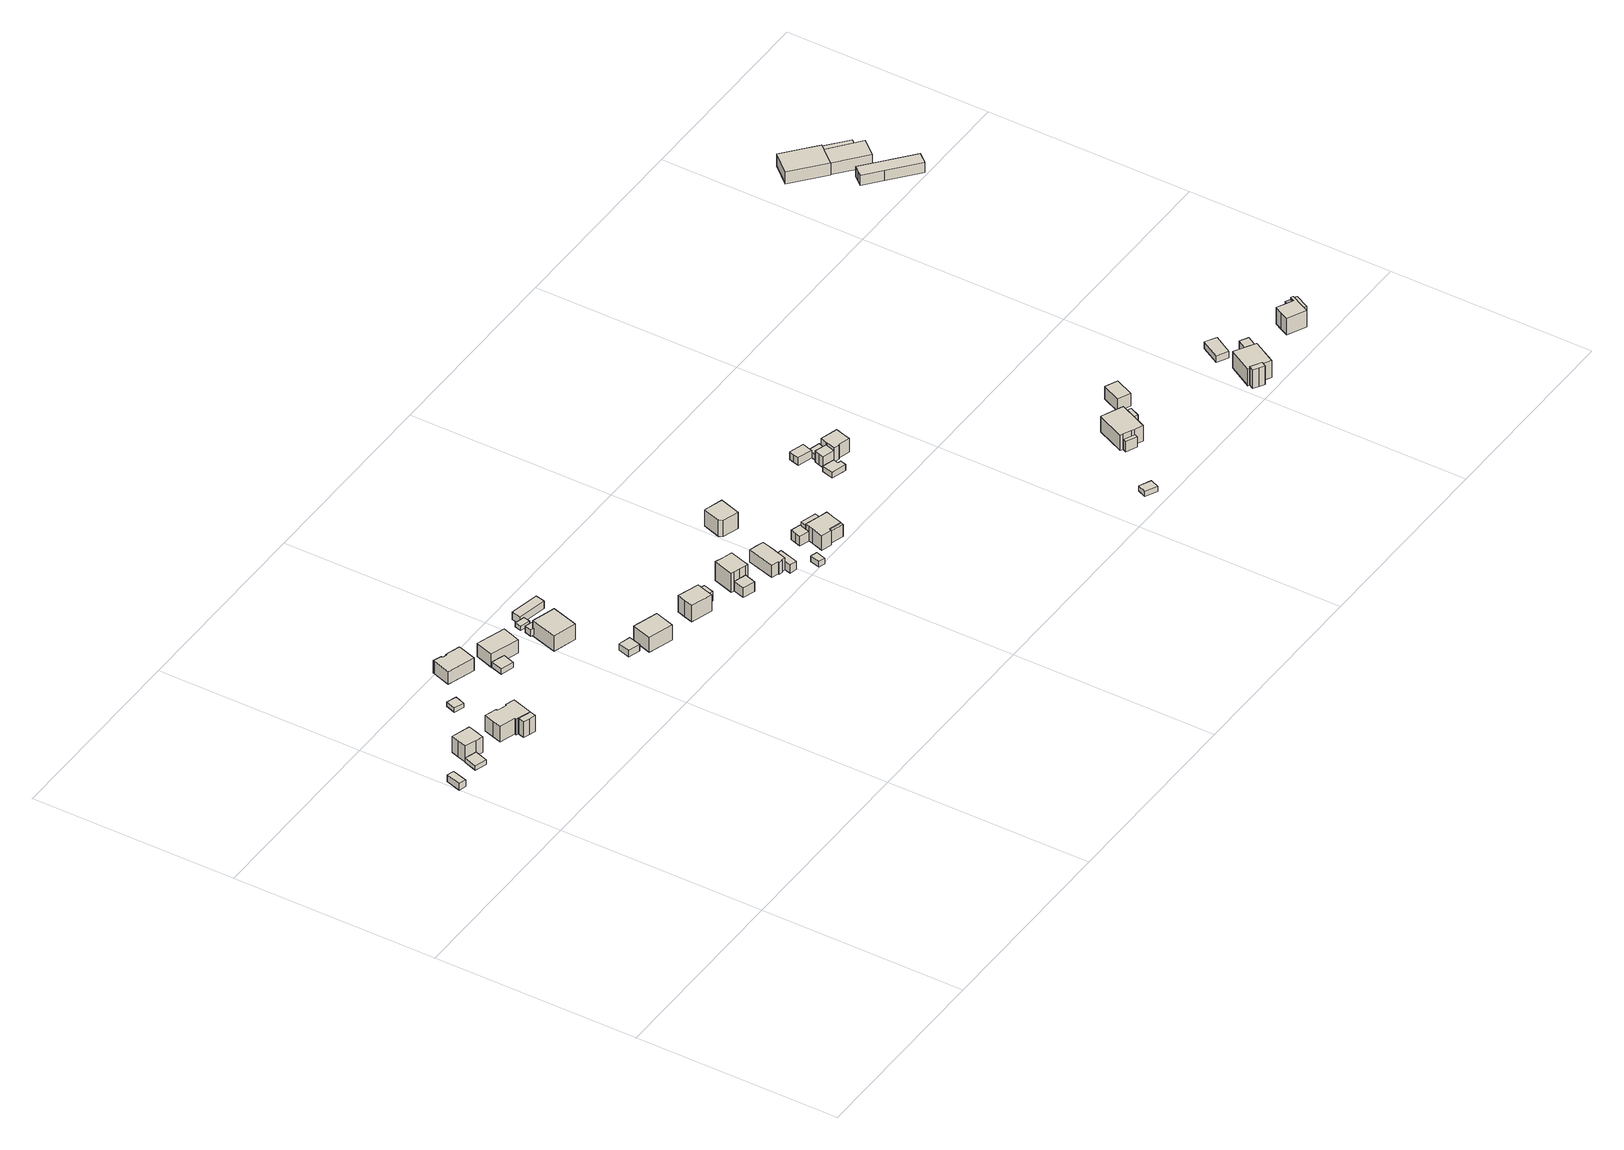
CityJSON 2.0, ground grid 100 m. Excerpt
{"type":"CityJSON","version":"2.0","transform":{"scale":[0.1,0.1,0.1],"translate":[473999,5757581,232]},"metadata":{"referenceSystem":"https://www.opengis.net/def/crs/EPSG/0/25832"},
"CityObjects":{
"building1":{"type":"Building","attributes":{"Gemeindeschluessel":"05711000","BezugspunktDach":"2000","function":"31001_9998","measuredHeight":4.73},"address":[{"country":"Germany","locality":"Bielefeld","thoroughfareNumber":"34","thoroughfareName":"Wandweg"}],"geometry":[{"type":"Solid","lod":"1","boundaries":[[[[0,1,2,3]],[[4,5,6,7]],[[4,7,3,2]],[[5,4,2,1]],[[6,5,1,0]],[[7,6,0,3]]]]}]},
"building2":{"type":"Building","attributes":{"Gemeindeschluessel":"05711000","BezugspunktDach":"2000","function":"31001_2460","measuredHeight":2.47},"address":[{"country":"Germany","locality":"Bielefeld","thoroughfareNumber":"36","thoroughfareName":"Wandweg"}],"geometry":[{"type":"Solid","lod":"1","boundaries":[[[[8,9,10,11]],[[12,13,14,15]],[[12,15,11,10]],[[13,12,10,9]],[[14,13,9,8]],[[15,14,8,11]]]]}]},
"building3":{"type":"Building","attributes":{"Gemeindeschluessel":"05711000","BezugspunktDach":"2000","function":"31001_1010","measuredHeight":11.2},"address":[{"country":"Germany","locality":"Bielefeld","thoroughfareNumber":"36","thoroughfareName":"Wandweg"}],"geometry":[{"type":"Solid","lod":"1","boundaries":[[[[16,17,18,19,20,21,22]],[[23,24,25,26,27,28,29]],[[23,29,22,21]],[[24,23,21,20]],[[25,24,20,19]],[[26,25,19,18]],[[27,26,18,17]],[[28,27,17,16]],[[29,28,16,22]]]]}]},
"building4":{"type":"Building","attributes":{"Gemeindeschluessel":"05711000","function":"31001_1010"},"address":[{"country":"Germany","locality":"Bielefeld","thoroughfareNumber":"38","thoroughfareName":"Wandweg"}],"children":["building4-1","building4-2"]},
"building4-1":{"type":"BuildingPart","attributes":{"BezugspunktDach":"2000","measuredHeight":10.41},"parents":["building4"],"geometry":[{"type":"Solid","lod":"1","boundaries":[[[[30,31,32,33,34,35,36,37,38,39,40,41,42]],[[43,44,45,46,47,48,49,50,51,52,53,54,55]],[[43,55,42,41]],[[44,43,41,40]],[[45,44,40,39]],[[46,45,39,38]],[[47,46,38,37]],[[48,47,37,36]],[[49,48,36,35]],[[50,49,35,34]],[[51,50,34,33]],[[52,51,33,32]],[[53,52,32,31]],[[54,53,31,30]],[[55,54,30,42]]]]}]},
"building4-2":{"type":"BuildingPart","attributes":{"BezugspunktDach":"2000","measuredHeight":9.95},"parents":["building4"],"geometry":[{"type":"Solid","lod":"1","boundaries":[[[[56,36,57,58,59,37]],[[60,61,62,48,63,47]],[[60,47,37,59]],[[61,60,59,58]],[[62,61,58,57]],[[48,62,57,36]],[[63,48,36,56]],[[47,63,56,37]]]]}]},
"building5":{"type":"Building","attributes":{"Gemeindeschluessel":"05711000","BezugspunktDach":"2000","function":"31001_2460","measuredHeight":2.27},"address":[{"country":"Germany","locality":"Bielefeld","thoroughfareNumber":"37","thoroughfareName":"Wandweg"}],"geometry":[{"type":"Solid","lod":"1","boundaries":[[[[64,65,66,67]],[[68,69,70,71]],[[68,71,67,66]],[[69,68,66,65]],[[70,69,65,64]],[[71,70,64,67]]]]}]},
"building6":{"type":"Building","attributes":{"Gemeindeschluessel":"05711000","BezugspunktDach":"2000","function":"31001_1010","measuredHeight":8.37},"address":[{"country":"Germany","locality":"Bielefeld","thoroughfareNumber":"37","thoroughfareName":"Wandweg"}],"geometry":[{"type":"Solid","lod":"1","boundaries":[[[[72,73,74,75,76,77,78,79,80,81]],[[82,83,84,85,86,87,88,89,90,91]],[[82,91,81,80]],[[83,82,80,79]],[[84,83,79,78]],[[85,84,78,77]],[[86,85,77,76]],[[87,86,76,75]],[[88,87,75,74]],[[89,88,74,73]],[[90,89,73,72]],[[91,90,72,81]]]]}]},
"building7":{"type":"Building","attributes":{"Gemeindeschluessel":"05711000","BezugspunktDach":"2000","function":"31001_2460","measuredHeight":2.85},"address":[{"country":"Germany","locality":"Bielefeld","thoroughfareNumber":"39","thoroughfareName":"Wandweg"}],"geometry":[{"type":"Solid","lod":"1","boundaries":[[[[92,93,94,95]],[[96,97,98,99]],[[96,99,95,94]],[[97,96,94,93]],[[98,97,93,92]],[[99,98,92,95]]]]}]},
"building8":{"type":"Building","attributes":{"Gemeindeschluessel":"05711000","BezugspunktDach":"2000","function":"31001_1010","measuredHeight":8.68},"address":[{"country":"Germany","locality":"Bielefeld","thoroughfareNumber":"39","thoroughfareName":"Wandweg"}],"geometry":[{"type":"Solid","lod":"1","boundaries":[[[[100,101,102,103]],[[104,105,106,107]],[[104,107,103,102]],[[105,104,102,101]],[[106,105,101,100]],[[107,106,100,103]]]]}]},
"building9":{"type":"Building","attributes":{"Gemeindeschluessel":"05711000","BezugspunktDach":"2000","function":"31001_2460","measuredHeight":3.59},"address":[{"country":"Germany","locality":"Bielefeld","thoroughfareNumber":"44","thoroughfareName":"Wandweg"}],"geometry":[{"type":"Solid","lod":"1","boundaries":[[[[108,109,110,111]],[[112,113,114,115]],[[112,115,111,110]],[[113,112,110,109]],[[114,113,109,108]],[[115,114,108,111]]]]}]},
"building10":{"type":"Building","attributes":{"Gemeindeschluessel":"05711000","BezugspunktDach":"2000","function":"31001_1010","measuredHeight":10.64},"address":[{"country":"Germany","locality":"Bielefeld","thoroughfareNumber":"41","thoroughfareName":"Wandweg"}],"geometry":[{"type":"Solid","lod":"1","boundaries":[[[[116,117,118,119]],[[120,121,122,123]],[[120,123,119,118]],[[121,120,118,117]],[[122,121,117,116]],[[123,122,116,119]]]]}]},
"building11":{"type":"Building","attributes":{"Gemeindeschluessel":"05711000","BezugspunktDach":"2000","function":"51009_1610","measuredHeight":2.3},"address":[{"country":"Germany"}],"geometry":[{"type":"Solid","lod":"1","boundaries":[[[[124,125,126,127,128]],[[129,130,131,132,133]],[[129,133,128,127]],[[130,129,127,126]],[[131,130,126,125]],[[132,131,125,124]],[[133,132,124,128]]]]}]},
"building12":{"type":"Building","attributes":{"Gemeindeschluessel":"05711000","BezugspunktDach":"2000","function":"51009_1610","measuredHeight":4.23},"address":[{"country":"Germany"}],"geometry":[{"type":"Solid","lod":"1","boundaries":[[[[134,135,136,137,138,139,140,141]],[[142,143,144,145,146,147,148,149]],[[142,149,141,140]],[[143,142,140,139]],[[144,143,139,138]],[[145,144,138,137]],[[146,145,137,136]],[[147,146,136,135]],[[148,147,135,134]],[[149,148,134,141]]]]}]},
"building13":{"type":"Building","attributes":{"Gemeindeschluessel":"05711000","BezugspunktDach":"2000","function":"31001_1010","measuredHeight":10.29},"address":[{"country":"Germany","locality":"Bielefeld","thoroughfareNumber":"44","thoroughfareName":"Wandweg"}],"geometry":[{"type":"Solid","lod":"1","boundaries":[[[[150,151,152,153]],[[154,155,156,157]],[[154,157,153,152]],[[155,154,152,151]],[[156,155,151,150]],[[157,156,150,153]]]]}]},
"building14":{"type":"Building","attributes":{"Gemeindeschluessel":"05711000","BezugspunktDach":"2000","function":"31001_2460","measuredHeight":5.71},"address":[{"country":"Germany","locality":"Bielefeld","thoroughfareNumber":"41","thoroughfareName":"Wandweg"}],"geometry":[{"type":"Solid","lod":"1","boundaries":[[[[158,159,160,161]],[[162,163,164,165]],[[162,165,161,160]],[[163,162,160,159]],[[164,163,159,158]],[[165,164,158,161]]]]}]},
"building15":{"type":"Building","attributes":{"Gemeindeschluessel":"05711000","BezugspunktDach":"2000","function":"31001_1010","measuredHeight":10.18},"address":[{"country":"Germany","locality":"Bielefeld","thoroughfareNumber":"46","thoroughfareName":"Wandweg"}],"geometry":[{"type":"Solid","lod":"1","boundaries":[[[[166,167,168,169,170,171]],[[172,173,174,175,176,177]],[[172,177,171,170]],[[173,172,170,169]],[[174,173,169,168]],[[175,174,168,167]],[[176,175,167,166]],[[177,176,166,171]]]]}]},
"building16":{"type":"Building","attributes":{"Gemeindeschluessel":"05711000","BezugspunktDach":"2000","function":"31001_9998","measuredHeight":5.81},"address":[{"country":"Germany","locality":"Bielefeld","thoroughfareNumber":"46","thoroughfareName":"Wandweg"}],"geometry":[{"type":"Solid","lod":"1","boundaries":[[[[178,179,180,181]],[[182,183,184,185]],[[182,185,181,180]],[[183,182,180,179]],[[184,183,179,178]],[[185,184,178,181]]]]}]},
"building17":{"type":"Building","attributes":{"Gemeindeschluessel":"05711000","BezugspunktDach":"2000","function":"31001_1010","measuredHeight":6.77},"address":[{"country":"Germany","locality":"Bielefeld","thoroughfareNumber":"48","thoroughfareName":"Wandweg"}],"geometry":[{"type":"Solid","lod":"1","boundaries":[[[[186,187,188,189]],[[190,191,192,193]],[[190,193,189,188]],[[191,190,188,187]],[[192,191,187,186]],[[193,192,186,189]]]]}]},
"building18":{"type":"Building","attributes":{"Gemeindeschluessel":"05711000","function":"31001_1010"},"address":[{"country":"Germany","locality":"Bielefeld","thoroughfareNumber":"48","thoroughfareName":"Wandweg"}],"children":["building18-1","building18-2"]},
"building18-1":{"type":"BuildingPart","attributes":{"BezugspunktDach":"2000","measuredHeight":12.44},"parents":["building18"],"geometry":[{"type":"Solid","lod":"1","boundaries":[[[[194,195,196,197,198,199,200,201,202,203]],[[204,193,205,192,206,207,208,209,210,211]],[[204,211,203,202]],[[193,204,202,201]],[[205,193,201,200]],[[192,205,200,199]],[[206,192,199,198]],[[207,206,198,197]],[[208,207,197,196]],[[209,208,196,195]],[[210,209,195,194]],[[211,210,194,203]]]]}]},
"building18-2":{"type":"BuildingPart","attributes":{"BezugspunktDach":"2000","measuredHeight":5.31},"address":[{"country":"Germany","locality":"Bielefeld","thoroughfareNumber":"48","thoroughfareName":"Wandweg"}],"parents":["building18"],"geometry":[{"type":"Solid","lod":"1","boundaries":[[[[212,213,214,215]],[[216,217,218,219]],[[216,219,215,214]],[[217,216,214,213]],[[218,217,213,212]],[[219,218,212,215]]]]}]},
"building19":{"type":"Building","attributes":{"Gemeindeschluessel":"05711000","function":"31001_1010"},"address":[{"country":"Germany","locality":"Bielefeld","thoroughfareNumber":"50","thoroughfareName":"Wandweg"}],"children":["building19-1","building19-2"]},
"building19-1":{"type":"BuildingPart","attributes":{"BezugspunktDach":"2000","measuredHeight":7.87},"parents":["building19"],"geometry":[{"type":"Solid","lod":"1","boundaries":[[[[220,221,222,223,224,225,226,227,228,229,230]],[[231,232,233,234,235,236,237,238,239,240,241]],[[231,241,230,229]],[[232,231,229,228]],[[233,232,228,227]],[[234,233,227,226]],[[235,234,226,225]],[[236,235,225,224]],[[237,236,224,223]],[[238,237,223,222]],[[239,238,222,221]],[[240,239,221,220]],[[241,240,220,230]]]]}]},
"building19-2":{"type":"BuildingPart","attributes":{"BezugspunktDach":"2000","measuredHeight":5.92},"parents":["building19"],"geometry":[{"type":"Solid","lod":"1","boundaries":[[[[242,243,244,245,246]],[[247,248,232,231,249]],[[247,249,246,245]],[[248,247,245,244]],[[232,248,244,243]],[[231,232,243,242]],[[249,231,242,246]]]]}]},
"building20":{"type":"Building","attributes":{"Gemeindeschluessel":"05711000","BezugspunktDach":"2000","function":"31001_2460","measuredHeight":3.04},"address":[{"country":"Germany","locality":"Bielefeld","thoroughfareNumber":"54","thoroughfareName":"Wandweg"}],"geometry":[{"type":"Solid","lod":"1","boundaries":[[[[250,251,252,253]],[[254,255,256,257]],[[254,257,253,252]],[[255,254,252,251]],[[256,255,251,250]],[[257,256,250,253]]]]}]},
"building21":{"type":"Building","attributes":{"Gemeindeschluessel":"05711000","BezugspunktDach":"2100","function":"31001_1010","measuredHeight":8.82},"address":[{"country":"Germany","locality":"Bielefeld","thoroughfareNumber":"49","thoroughfareName":"Wandweg"}],"geometry":[{"type":"Solid","lod":"1","boundaries":[[[[258,259,260,261,262]],[[263,264,265,266,267]],[[263,267,262,261]],[[264,263,261,260]],[[265,264,260,259]],[[266,265,259,258]],[[267,266,258,262]]]]}]},
"building22":{"type":"Building","attributes":{"Gemeindeschluessel":"05711000","function":"31001_1010"},"address":[{"country":"Germany","locality":"Bielefeld","thoroughfareNumber":"54","thoroughfareName":"Wandweg"}],"children":["building22-1","building22-2","building22-3","building22-4"]},
"building22-1":{"type":"BuildingPart","attributes":{"BezugspunktDach":"2000","measuredHeight":9.35},"parents":["building22"],"geometry":[{"type":"Solid","lod":"1","boundaries":[[[[268,269,270,271,272,273,274,275,276,277]],[[278,279,280,281,282,283,284,285,286,287]],[[278,287,277,276]],[[279,278,276,275]],[[280,279,275,274]],[[281,280,274,273]],[[282,281,273,272]],[[283,282,272,271]],[[284,283,271,270]],[[285,284,270,269]],[[286,285,269,268]],[[287,286,268,277]]]]}]},
"building22-2":{"type":"BuildingPart","attributes":{"BezugspunktDach":"2000","measuredHeight":7.13},"parents":["building22"],"geometry":[{"type":"Solid","lod":"1","boundaries":[[[[288,289,290,291]],[[278,287,292,293]],[[278,293,291,290]],[[287,278,290,289]],[[292,287,289,288]],[[293,292,288,291]]]]}]},
"building22-3":{"type":"BuildingPart","attributes":{"BezugspunktDach":"2000","measuredHeight":5.82},"parents":["building22"],"geometry":[{"type":"Solid","lod":"1","boundaries":[[[[294,295,296,297,298,299,300,301]],[[287,286,302,303,304,305,292,306]],[[287,306,301,300]],[[286,287,300,299]],[[302,286,299,298]],[[303,302,298,297]],[[304,303,297,296]],[[305,304,296,295]],[[292,305,295,294]],[[306,292,294,301]]]]}]},
"building22-4":{"type":"BuildingPart","attributes":{"BezugspunktDach":"2000","measuredHeight":6.6},"address":[{"country":"Germany","locality":"Bielefeld","thoroughfareNumber":"54","thoroughfareName":"Wandweg"}],"parents":["building22"],"geometry":[{"type":"Solid","lod":"1","boundaries":[[[[307,308,309,310]],[[311,312,313,314]],[[311,314,310,309]],[[312,311,309,308]],[[313,312,308,307]],[[314,313,307,310]]]]}]},
"building23":{"type":"Building","attributes":{"Gemeindeschluessel":"05711000","BezugspunktDach":"2000","function":"51009_1611","measuredHeight":3.05},"address":[{"country":"Germany"}],"geometry":[{"type":"Solid","lod":"1","boundaries":[[[[315,316,317,318,319,320]],[[321,322,323,324,325,326]],[[321,326,320,319]],[[322,321,319,318]],[[323,322,318,317]],[[324,323,317,316]],[[325,324,316,315]],[[326,325,315,320]]]]}]},
"building24":{"type":"Building","attributes":{"Gemeindeschluessel":"05711000","BezugspunktDach":"2000","function":"31001_2460","measuredHeight":4.88},"address":[{"country":"Germany","locality":"Bielefeld","thoroughfareNumber":"57","thoroughfareName":"Wandweg"}],"geometry":[{"type":"Solid","lod":"1","boundaries":[[[[327,328,329,330,331,332]],[[333,334,335,336,337,338]],[[333,338,332,331]],[[334,333,331,330]],[[335,334,330,329]],[[336,335,329,328]],[[337,336,328,327]],[[338,337,327,332]]]]}]},
"building25":{"type":"Building","attributes":{"Gemeindeschluessel":"05711000","BezugspunktDach":"2000","function":"51009_1610","measuredHeight":3.12},"address":[{"country":"Germany"}],"geometry":[{"type":"Solid","lod":"1","boundaries":[[[[339,340,341,342,343,344,345,346]],[[347,348,349,350,351,333,352,353]],[[347,353,346,345]],[[348,347,345,344]],[[349,348,344,343]],[[350,349,343,342]],[[351,350,342,341]],[[333,351,341,340]],[[352,333,340,339]],[[353,352,339,346]]]]}]},
"building26":{"type":"Building","attributes":{"Gemeindeschluessel":"05711000","function":"31001_1010"},"address":[{"country":"Germany","locality":"Bielefeld","thoroughfareNumber":"57","thoroughfareName":"Wandweg"}],"children":["building26-1","building26-2"]},
"building26-1":{"type":"BuildingPart","attributes":{"BezugspunktDach":"2000","measuredHeight":10.42},"parents":["building26"],"geometry":[{"type":"Solid","lod":"1","boundaries":[[[[354,355,356,357,358,359,360,361,362,363]],[[364,365,366,367,368,369,370,371,372,373]],[[364,373,363,362]],[[365,364,362,361]],[[366,365,361,360]],[[367,366,360,359]],[[368,367,359,358]],[[369,368,358,357]],[[370,369,357,356]],[[371,370,356,355]],[[372,371,355,354]],[[373,372,354,363]]]]}]},
"building26-2":{"type":"BuildingPart","attributes":{"BezugspunktDach":"2000","measuredHeight":7.83},"parents":["building26"],"geometry":[{"type":"Solid","lod":"1","boundaries":[[[[374,375,376,377,378,379,380]],[[367,381,382,383,384,369,385]],[[367,385,380,379]],[[381,367,379,378]],[[382,381,378,377]],[[383,382,377,376]],[[384,383,376,375]],[[369,384,375,374]],[[385,369,374,380]]]]}]},
"building27":{"type":"Building","attributes":{"Gemeindeschluessel":"05711000","BezugspunktDach":"2000","function":"31001_9998","measuredHeight":2.62},"address":[{"country":"Germany","locality":"Bielefeld","thoroughfareNumber":"64","thoroughfareName":"Wandweg"}],"geometry":[{"type":"Solid","lod":"1","boundaries":[[[[386,387,388,389]],[[390,391,392,393]],[[390,393,389,388]],[[391,390,388,387]],[[392,391,387,386]],[[393,392,386,389]]]]}]},
"building28":{"type":"Building","attributes":{"Gemeindeschluessel":"05711000","function":"31001_1010"},"address":[{"country":"Germany","locality":"Bielefeld","thoroughfareNumber":"64","thoroughfareName":"Wandweg"}],"children":["building28-1","building28-2","building28-3"]},
"building28-1":{"type":"BuildingPart","attributes":{"BezugspunktDach":"2000","measuredHeight":11.15},"parents":["building28"],"geometry":[{"type":"Solid","lod":"1","boundaries":[[[[394,395,396,397,398,399,400,401,402]],[[403,404,405,406,407,408,409,410,411]],[[403,411,402,401]],[[404,403,401,400]],[[405,404,400,399]],[[406,405,399,398]],[[407,406,398,397]],[[408,407,397,396]],[[409,408,396,395]],[[410,409,395,394]],[[411,410,394,402]]]]}]},
"building28-2":{"type":"BuildingPart","attributes":{"BezugspunktDach":"2000","measuredHeight":5.64},"parents":["building28"],"geometry":[{"type":"Solid","lod":"1","boundaries":[[[[412,413,414,415]],[[416,411,410,417]],[[416,417,415,414]],[[411,416,414,413]],[[410,411,413,412]],[[417,410,412,415]]]]}]},
"building28-3":{"type":"BuildingPart","attributes":{"BezugspunktDach":"2000","measuredHeight":5.64},"parents":["building28"],"geometry":[{"type":"Solid","lod":"1","boundaries":[[[[418,419,420,421]],[[422,423,406,404]],[[422,404,421,420]],[[423,422,420,419]],[[406,423,419,418]],[[404,406,418,421]]]]}]},
"building29":{"type":"Building","attributes":{"Gemeindeschluessel":"05711000","BezugspunktDach":"2000","function":"31001_9998","measuredHeight":8.5},"address":[{"country":"Germany","locality":"Bielefeld","thoroughfareNumber":"64","thoroughfareName":"Wandweg"}],"geometry":[{"type":"Solid","lod":"1","boundaries":[[[[424,425,426,427]],[[428,429,430,431]],[[428,431,427,426]],[[429,428,426,425]],[[430,429,425,424]],[[431,430,424,427]]]]}]},
"building30":{"type":"Building","attributes":{"Gemeindeschluessel":"05711000","function":"31001_1010"},"address":[{"country":"Germany","locality":"Bielefeld","thoroughfareNumber":"70","thoroughfareName":"Wandweg"}],"children":["building30-1","building30-2","building30-3"]},
"building30-1":{"type":"BuildingPart","attributes":{"BezugspunktDach":"2000","measuredHeight":11.07},"parents":["building30"],"geometry":[{"type":"Solid","lod":"1","boundaries":[[[[432,433,434,435,436,437,438,439,440,441]],[[442,443,444,445,446,447,448,449,450,451]],[[442,451,441,440]],[[443,442,440,439]],[[444,443,439,438]],[[445,444,438,437]],[[446,445,437,436]],[[447,446,436,435]],[[448,447,435,434]],[[449,448,434,433]],[[450,449,433,432]],[[451,450,432,441]]]]}]},
"building30-2":{"type":"BuildingPart","attributes":{"BezugspunktDach":"2000","measuredHeight":11.49},"parents":["building30"],"geometry":[{"type":"Solid","lod":"1","boundaries":[[[[452,453,454,455,456,457,458]],[[459,460,461,446,445,462,443]],[[459,443,458,457]],[[460,459,457,456]],[[461,460,456,455]],[[446,461,455,454]],[[445,446,454,453]],[[462,445,453,452]],[[443,462,452,458]]]]}]},
"building30-3":{"type":"BuildingPart","attributes":{"BezugspunktDach":"2000","measuredHeight":6.2},"address":[{"country":"Germany","locality":"Bielefeld","thoroughfareNumber":"70","thoroughfareName":"Wandweg"}],"parents":["building30"],"geometry":[{"type":"Solid","lod":"1","boundaries":[[[[463,464,465,466]],[[467,468,469,470]],[[467,470,466,465]],[[468,467,465,464]],[[469,468,464,463]],[[470,469,463,466]]]]}]},
"building31":{"type":"Building","attributes":{"Gemeindeschluessel":"05711000","BezugspunktDach":"2000","function":"31001_2460","measuredHeight":3.61},"address":[{"country":"Germany","locality":"Bielefeld","thoroughfareNumber":"70","thoroughfareName":"Wandweg"}],"geometry":[{"type":"Solid","lod":"1","boundaries":[[[[471,472,473,474]],[[475,476,477,478]],[[475,478,474,473]],[[476,475,473,472]],[[477,476,472,471]],[[478,477,471,474]]]]}]},
"building32":{"type":"Building","attributes":{"Gemeindeschluessel":"05711000","function":"31001_1010"},"address":[{"country":"Germany","locality":"Bielefeld","thoroughfareNumber":"72","thoroughfareName":"Wandweg"}],"children":["building32-1","building32-2","building32-3"]},
"building32-1":{"type":"BuildingPart","attributes":{"BezugspunktDach":"2000","measuredHeight":12.39},"parents":["building32"],"geometry":[{"type":"Solid","lod":"1","boundaries":[[[[479,480,481,482,483,484,485,486,487,488]],[[489,490,491,492,493,494,495,496,497,498]],[[489,498,488,487]],[[490,489,487,486]],[[491,490,486,485]],[[492,491,485,484]],[[493,492,484,483]],[[494,493,483,482]],[[495,494,482,481]],[[496,495,481,480]],[[497,496,480,479]],[[498,497,479,488]]]]}]},
"building32-2":{"type":"BuildingPart","attributes":{"BezugspunktDach":"2000","measuredHeight":8.19},"parents":["building32"],"geometry":[{"type":"Solid","lod":"1","boundaries":[[[[499,500,501,502]],[[503,493,491,504]],[[503,504,502,501]],[[493,503,501,500]],[[491,493,500,499]],[[504,491,499,502]]]]}]},
"building32-3":{"type":"BuildingPart","attributes":{"BezugspunktDach":"2000","measuredHeight":5.73},"address":[{"country":"Germany","locality":"Bielefeld","thoroughfareNumber":"72","thoroughfareName":"Wandweg"}],"parents":["building32"],"geometry":[{"type":"Solid","lod":"1","boundaries":[[[[505,506,507,508]],[[509,510,511,512]],[[509,512,508,507]],[[510,509,507,506]],[[511,510,506,505]],[[512,511,505,508]]]]}]},
"building33":{"type":"Building","attributes":{"Gemeindeschluessel":"05711000","BezugspunktDach":"2000","function":"31001_2720","measuredHeight":7.31},"address":[{"country":"Germany","locality":"Bielefeld","thoroughfareNumber":"44","thoroughfareName":"Ruheweg"}],"geometry":[{"type":"Solid","lod":"1","boundaries":[[[[513,514,515,516]],[[517,518,519,520]],[[517,520,516,515]],[[518,517,515,514]],[[519,518,514,513]],[[520,519,513,516]]]]}]},
"building34":{"type":"Building","attributes":{"Gemeindeschluessel":"05711000","BezugspunktDach":"2000","function":"31001_2720","measuredHeight":7.1},"address":[{"country":"Germany","locality":"Bielefeld","thoroughfareNumber":"44","thoroughfareName":"Ruheweg"}],"geometry":[{"type":"Solid","lod":"1","boundaries":[[[[521,522,523,524,525,526,527]],[[528,529,530,531,532,533,534]],[[528,534,527,526]],[[529,528,526,525]],[[530,529,525,524]],[[531,530,524,523]],[[532,531,523,522]],[[533,532,522,521]],[[534,533,521,527]]]]}]},
"building35":{"type":"Building","attributes":{"Gemeindeschluessel":"05711000","function":"51009_1610"},"address":[{"country":"Germany"}],"children":["building35-1","building35-2"]},
"building35-1":{"type":"BuildingPart","attributes":{"BezugspunktDach":"2000","measuredHeight":7.09},"parents":["building35"],"geometry":[{"type":"Solid","lod":"1","boundaries":[[[[535,536,537,538]],[[539,540,541,542]],[[539,542,538,537]],[[540,539,537,536]],[[541,540,536,535]],[[542,541,535,538]]]]}]},
"building35-2":{"type":"BuildingPart","attributes":{"BezugspunktDach":"2000","measuredHeight":6.32},"parents":["building35"],"geometry":[{"type":"Solid","lod":"1","boundaries":[[[[543,544,545,546]],[[547,541,548,549]],[[547,549,546,545]],[[541,547,545,544]],[[548,541,544,543]],[[549,548,543,546]]]]}]}
},
"vertices":[
[24,1578,46],[1,1505,46],[36,1494,46],[58,1568,46],[36,1494,10],[1,1505,10],[24,1578,10],[58,1568,10],
[169,1580,36],[148,1516,36],[206,1497,36],[227,1561,36],[206,1497,12],[148,1516,12],[169,1580,12],[227,1561,12],
[287,1632,101],[195,1661,101],[182,1621,101],[169,1580,101],[227,1561,101],[261,1550,101],[274,1591,101],[261,1550,14],[227,1561,14],[169,1580,14],[182,1621,14],[195,1661,14],[287,1632,14],[274,1591,14],
[426,1587,119],[368,1605,119],[353,1555,119],[339,1512,119],[417,1488,119],[414,1480,119],[427,1476,119],[489,1456,119],[505,1507,119],[520,1556,119],[475,1570,119],[473,1564,119],[423,1580,119],[473,1564,34],[475,1570,34],[520,1556,34],[505,1507,34],[489,1456,34],[427,1476,34],[414,1480,34],[417,1488,34],[339,1512,34],[353,1555,34],[368,1605,34],[426,1587,34],[423,1580,34],
[458,1466,119],[417,1443,119],[448,1433,119],[479,1424,119],[479,1424,34],[448,1433,34],[417,1443,34],[458,1466,34],
[407,1820,71],[390,1771,71],[438,1754,71],[455,1804,71],[438,1754,48],[390,1771,48],[407,1820,48],[455,1804,48],
[555,1941,163],[515,1954,163],[513,1947,163],[485,1862,163],[621,1818,163],[649,1903,163],[650,1909,163],[579,1932,163],[578,1926,163],[553,1934,163],[578,1926,95],[579,1932,95],[650,1909,95],[649,1903,95],[621,1818,95],[485,1862,95],[513,1947,95],[515,1954,95],[555,1941,95],[553,1934,95],
[682,1768,120],[663,1710,120],[728,1689,120],[747,1747,120],[728,1689,92],[663,1710,92],[682,1768,92],[747,1747,92],
[710,1858,164],[681,1769,164],[822,1723,164],[851,1812,164],[822,1723,92],[681,1769,92],[710,1858,92],[851,1812,92],
[1054,1368,135],[1037,1309,135],[1096,1292,135],[1113,1351,135],[1096,1292,100],[1037,1309,100],[1054,1368,100],[1113,1351,100],
[944,1727,182],[905,1598,182],[1019,1564,182],[1058,1693,182],[1019,1564,98],[905,1598,98],[944,1727,98],[1058,1693,98],
[967,1805,135],[941,1813,135],[932,1780,135],[982,1768,135],[989,1800,135],[982,1768,112],[932,1780,112],[941,1813,112],[967,1805,112],[989,1800,112],
[938,1761,142],[927,1728,142],[942,1722,142],[944,1727,142],[993,1712,142],[1058,1693,142],[1065,1723,142],[1001,1742,142],[1065,1723,107],[1058,1693,107],[993,1712,107],[944,1727,107],[942,1722,107],[927,1728,107],[938,1761,107],[1001,1742,107],
[1136,1345,185],[1106,1250,185],[1227,1211,185],[1258,1307,185],[1227,1211,104],[1106,1250,104],[1136,1345,104],[1258,1307,104],
[977,1851,152],[967,1805,152],[1109,1775,152],[1120,1821,152],[1109,1775,111],[967,1805,111],[977,1851,111],[1120,1821,111],
[1474,1236,222],[1368,1270,222],[1355,1229,222],[1342,1187,222],[1447,1153,222],[1460,1195,222],[1447,1153,133],[1342,1187,133],[1355,1229,133],[1368,1270,133],[1474,1236,133],[1460,1195,133],
[1474,1236,201],[1457,1184,201],[1489,1174,201],[1505,1225,201],[1489,1174,151],[1457,1184,151],[1474,1236,151],[1505,1225,151],
[1588,1129,207],[1571,1074,207],[1631,1055,207],[1649,1110,207],[1631,1055,155],[1571,1074,155],[1588,1129,155],[1649,1110,155],
[1677,1159,258],[1691,1206,258],[1648,1219,258],[1605,1233,258],[1574,1134,258],[1588,1129,258],[1617,1120,258],[1649,1110,258],[1660,1107,258],[1673,1147,258],[1660,1107,155],[1617,1120,155],[1574,1134,155],[1605,1233,155],[1648,1219,155],[1691,1206,155],[1677,1159,155],[1673,1147,155],
[1682,1176,226],[1673,1147,226],[1691,1142,226],[1701,1171,226],[1691,1142,173],[1673,1147,173],[1682,1176,173],[1701,1171,173],
[1806,1156,236],[1769,1166,236],[1731,1031,236],[1767,1021,236],[1766,1017,236],[1784,1012,236],[1785,1017,236],[1804,1012,236],[1822,1073,236],[1823,1072,236],[1843,1145,236],[1823,1072,171],[1822,1073,171],[1804,1012,171],[1785,1017,171],[1784,1012,171],[1766,1017,171],[1767,1021,171],[1731,1031,171],[1769,1166,171],[1806,1156,171],[1843,1145,171],
[1823,1072,217],[1822,1073,217],[1796,981,217],[1830,972,217],[1856,1063,217],[1830,972,171],[1796,981,171],[1856,1063,171],
[1894,940,215],[1880,891,215],[1913,881,215],[1927,930,215],[1913,881,185],[1880,891,185],[1894,940,185],[1927,930,185],
[1845,1437,285],[1817,1351,285],[1827,1332,285],[1905,1308,285],[1937,1409,285],[1905,1308,197],[1827,1332,197],[1817,1351,197],[1845,1437,197],[1937,1409,197],
[2005,1018,265],[1998,995,265],[1981,939,265],[2032,924,265],[2036,937,265],[2099,918,265],[2112,961,265],[2125,1004,265],[2088,1015,265],[2011,1038,265],[2088,1015,186],[2125,1004,186],[2112,961,186],[2099,918,186],[2036,937,186],[2032,924,186],[1981,939,186],[1998,995,186],[2005,1018,186],[2011,1038,186],
[2020,1067,258],[2011,1038,258],[2088,1015,258],[2097,1044,258],[2020,1067,186],[2097,1044,186],
[2020,1067,238],[2021,1072,238],[1972,1086,238],[1964,1059,238],[1956,1033,238],[2005,1018,238],[2011,1038,238],[2013,1045,238],[1956,1033,186],[1964,1059,186],[1972,1086,186],[2021,1072,186],[2013,1045,186],
[2036,937,263],[2032,924,263],[2095,905,263],[2099,918,263],[2095,905,197],[2032,924,197],[2036,937,197],[2099,918,197],
[2444,1149,249],[2451,1173,249],[2393,1191,249],[2377,1136,249],[2451,1115,249],[2460,1144,249],[2451,1115,218],[2377,1136,218],[2393,1191,218],[2451,1173,218],[2444,1149,218],[2460,1144,218],
[2432,1313,287],[2360,1335,287],[2352,1310,287],[2345,1284,287],[2417,1262,287],[2424,1288,287],[2417,1262,245],[2345,1284,245],[2352,1310,245],[2360,1335,245],[2432,1313,245],[2424,1288,245],
[2423,1282,276],[2417,1262,276],[2418,1262,276],[2411,1239,276],[2468,1222,276],[2478,1254,276],[2479,1254,276],[2482,1266,276],[2479,1254,245],[2478,1254,245],[2468,1222,245],[2411,1239,245],[2418,1262,245],[2423,1282,245],[2482,1266,245],
[2563,1229,312],[2479,1254,312],[2478,1254,312],[2468,1222,312],[2466,1216,312],[2453,1173,312],[2479,1165,312],[2481,1171,312],[2541,1153,312],[2552,1191,312],[2541,1153,238],[2481,1171,238],[2479,1165,238],[2453,1173,238],[2466,1216,238],[2468,1222,238],[2478,1254,238],[2479,1254,238],[2563,1229,238],[2552,1191,238],
[2468,1222,299],[2411,1239,299],[2409,1240,299],[2401,1215,299],[2394,1190,299],[2453,1173,299],[2461,1197,299],[2394,1190,238],[2401,1215,238],[2409,1240,238],[2411,1239,238],[2461,1197,238],
[3114,73,125],[3096,31,125],[3154,2,125],[3172,45,125],[3154,2,98],[3096,31,98],[3114,73,98],[3172,45,98],
[3469,370,181],[3416,394,181],[3363,417,181],[3300,280,181],[3314,274,181],[3353,256,181],[3366,250,181],[3406,232,181],[3447,322,181],[3406,232,97],[3366,250,97],[3353,256,97],[3314,274,97],[3300,280,97],[3363,417,97],[3416,394,97],[3469,370,97],[3447,322,97],
[3469,370,153],[3447,322,153],[3483,306,153],[3505,354,153],[3483,306,97],[3505,354,97],
[3314,274,153],[3306,256,153],[3359,232,153],[3366,250,153],[3359,232,97],[3306,256,97],
[3535,503,187],[3493,413,187],[3553,386,187],[3595,476,187],[3553,386,118],[3493,413,118],[3535,503,118],[3595,476,118],
[4111,156,154],[4102,161,154],[4052,190,154],[3986,74,154],[3994,70,154],[4003,65,154],[4036,46,154],[4046,41,154],[4086,19,154],[4151,133,154],[4086,19,63],[4046,41,63],[4036,46,63],[4003,65,63],[3994,70,63],[3986,74,63],[4052,190,63],[4102,161,63],[4111,156,63],[4151,133,63],
[4020,55,164],[4003,65,164],[3994,70,164],[3981,47,164],[4007,32,164],[4032,18,164],[4046,41,164],[4032,18,63],[4007,32,63],[3981,47,63],[4020,55,63],
[4147,218,133],[4111,156,133],[4151,133,133],[4187,195,133],[4151,133,82],[4111,156,82],[4147,218,82],[4187,195,82],
[4070,344,127],[4017,252,127],[4071,222,127],[4123,313,127],[4071,222,91],[4017,252,91],[4070,344,91],[4123,313,91],
[4383,182,167],[4364,144,167],[4345,106,167],[4434,62,167],[4448,90,167],[4453,100,167],[4483,160,167],[4473,165,167],[4462,143,167],[4438,154,167],[4462,143,77],[4473,165,77],[4483,160,77],[4453,100,77],[4448,90,77],[4434,62,77],[4345,106,77],[4364,144,77],[4383,182,77],[4438,154,77],
[4483,160,159],[4448,90,159],[4466,81,159],[4501,151,159],[4466,81,77],[4501,151,77],
[4449,177,155],[4438,154,155],[4462,143,155],[4473,165,155],[4462,143,98],[4438,154,98],[4449,177,98],[4473,165,98],
[4136,2510,162],[4054,2416,162],[4206,2285,162],[4287,2380,162],[4206,2285,96],[4054,2416,96],[4136,2510,96],[4287,2380,96],
[4443,1989,177],[4226,2174,177],[4206,2150,177],[4186,2127,177],[4269,2056,177],[4403,1941,177],[4423,1965,177],[4403,1941,122],[4269,2056,122],[4186,2127,122],[4206,2150,122],[4226,2174,122],[4443,1989,122],[4423,1965,122],
[4267,2356,163],[4206,2285,163],[4345,2166,163],[4409,2241,163],[4345,2166,98],[4206,2285,98],[4267,2356,98],[4409,2241,98],
[4287,2380,157],[4267,2356,157],[4372,2271,157],[4389,2293,157],[4372,2271,98],[4287,2380,98],[4389,2293,98]
]}
